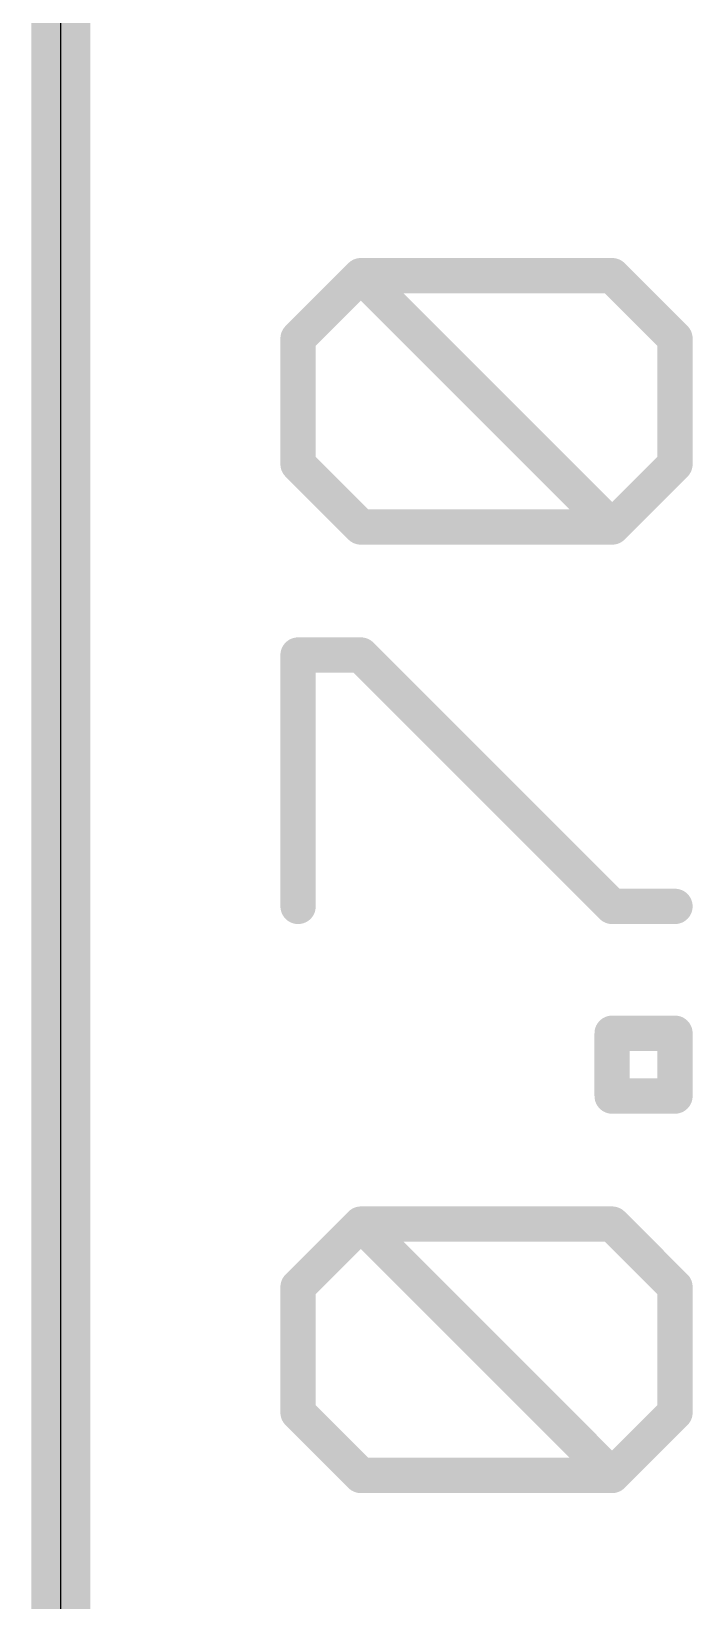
# Model space of a CAD drawing. Extents: x -9.1 to 30.1, y -12.8 to 22.4.
# Drawn here: x 20.13 to 22.98, y 4.42 to 11.19 of the extents above; entities that cross this region are included whole.
import ezdxf

# ---------------------------------------------------------------- set-up
doc = ezdxf.new("R2010")
doc.units = 0
for name, color, linetype in [('1', 12, 'CONTINUOUS'), ('16', 5, 'CONTINUOUS'), ('20', 53, 'CONTINUOUS'), ('47', 253, 'CONTINUOUS')]:
    doc.layers.add(name, color=color, linetype=linetype)

msp = doc.modelspace()

# ---------------------------------------------------------------- linework, layer by layer
at = {"layer": '1', "const_width": 0.254}
msp.add_lwpolyline([(20.2565, 18.7325), (20.2565, -4.1275)], dxfattribs=at)
at = {"layer": '16', "const_width": 0.254}
msp.add_lwpolyline([(20.2565, 18.7325), (20.2565, -4.1275)], dxfattribs=at)
at = {"layer": '20'}
msp.add_line((20.2565, -1.5875), (20.2565, 16.1925), dxfattribs=at)
at = {"layer": '47', "const_width": 0.1524}
for points in [[(21.2808, 9.8672), (21.552, 10.1384)], [(21.552, 10.1384), (22.6366, 10.1384)], [(22.6366, 9.0537), (21.552, 10.1384)], [(22.6366, 10.1384), (22.9078, 9.8672)], [(21.2808, 9.3249), (21.2808, 9.8672)], [(22.9078, 9.8672), (22.9078, 9.3249)], [(21.552, 9.0537), (21.2808, 9.3249)], [(22.9078, 9.3249), (22.6366, 9.0537)], [(22.6366, 9.0537), (21.552, 9.0537)], [(21.2808, 7.4165), (21.2808, 8.5012)], [(21.2808, 8.5012), (21.552, 8.5012)], [(21.552, 8.5012), (22.6366, 7.4165)], [(22.6366, 7.4165), (22.9078, 7.4165)], [(22.6366, 6.598), (22.6366, 6.8691)], [(22.6366, 6.8691), (22.9078, 6.8691)], [(22.9078, 6.8691), (22.9078, 6.598)], [(22.9078, 6.598), (22.6366, 6.598)], [(21.2808, 5.7743), (21.552, 6.0455)], [(21.552, 6.0455), (22.6366, 6.0455)], [(22.6366, 4.9608), (21.552, 6.0455)], [(22.6366, 6.0455), (22.9078, 5.7743)], [(21.2808, 5.232), (21.2808, 5.7743)], [(22.9078, 5.7743), (22.9078, 5.232)], [(21.552, 4.9608), (21.2808, 5.232)], [(22.9078, 5.232), (22.6366, 4.9608)], [(22.6366, 4.9608), (21.552, 4.9608)]]:
    msp.add_lwpolyline(points, dxfattribs=at)
at = {"layer": '47', "const_width": 0.0762}
for points in [[(21.5789, 10.1653, 1), (21.525, 10.1114)], [(21.552, 10.1765, 1), (21.552, 10.1003)], [(21.5789, 10.1114, 1), (21.525, 10.1653)], [(22.6636, 10.1653, 1), (22.6097, 10.1114)], [(22.6366, 10.1003, 1), (22.6366, 10.1765)], [(21.3189, 9.8672, 1), (21.2427, 9.8672)], [(21.2539, 9.8941, 1), (21.3078, 9.8403)], [(22.9459, 9.8672, 1), (22.8697, 9.8672)], [(22.8809, 9.8403, 1), (22.9347, 9.8941)], [(21.3078, 9.3518, 1), (21.2539, 9.2979)], [(21.2427, 9.3249, 1), (21.3189, 9.3249)], [(22.8697, 9.3249, 1), (22.9459, 9.3249)], [(22.9347, 9.2979, 1), (22.8809, 9.3518)], [(21.552, 9.0918, 1), (21.552, 9.0156)], [(21.525, 9.0268, 1), (21.5789, 9.0806)], [(22.6097, 9.0806, 1), (22.6636, 9.0268)], [(22.6097, 9.0268, 1), (22.6636, 9.0806)], [(22.6366, 9.0156, 1), (22.6366, 9.0918)], [(21.3189, 8.5012, 1), (21.2427, 8.5012)], [(21.2808, 8.5393, 1), (21.2808, 8.4631)], [(21.5789, 8.5281, 1), (21.525, 8.4743)], [(21.552, 8.4631, 1), (21.552, 8.5393)], [(21.2427, 7.4165, 1), (21.3189, 7.4165)], [(22.6366, 7.4546, 1), (22.6366, 7.3784)], [(22.6097, 7.3896, 1), (22.6636, 7.4435)], [(22.9078, 7.3784, 1), (22.9078, 7.4546)], [(22.6747, 6.8691, 1), (22.5985, 6.8691)], [(22.6366, 6.9072, 1), (22.6366, 6.831)], [(22.9459, 6.8691, 1), (22.8697, 6.8691)], [(22.9078, 6.831, 1), (22.9078, 6.9072)], [(22.6366, 6.6361, 1), (22.6366, 6.5599)], [(22.9078, 6.5599, 1), (22.9078, 6.6361)], [(22.5985, 6.598, 1), (22.6747, 6.598)], [(22.8697, 6.598, 1), (22.9459, 6.598)], [(21.5789, 6.0724, 1), (21.525, 6.0185)], [(21.552, 6.0836, 1), (21.552, 6.0074)], [(21.5789, 6.0185, 1), (21.525, 6.0724)], [(22.6636, 6.0724, 1), (22.6097, 6.0185)], [(22.6366, 6.0074, 1), (22.6366, 6.0836)], [(21.3189, 5.7743, 1), (21.2427, 5.7743)], [(21.2539, 5.8012, 1), (21.3078, 5.7474)], [(22.9459, 5.7743, 1), (22.8697, 5.7743)], [(22.8809, 5.7474, 1), (22.9347, 5.8012)], [(21.3078, 5.2589, 1), (21.2539, 5.205)], [(22.9347, 5.205, 1), (22.8809, 5.2589)], [(21.2427, 5.232, 1), (21.3189, 5.232)], [(22.8697, 5.232, 1), (22.9459, 5.232)], [(21.552, 4.9989, 1), (21.552, 4.9227)], [(21.525, 4.9339, 1), (21.5789, 4.9878)], [(22.6097, 4.9878, 1), (22.6636, 4.9339)], [(22.6097, 4.9339, 1), (22.6636, 4.9878)], [(22.6366, 4.9227, 1), (22.6366, 4.9989)]]:
    msp.add_lwpolyline(points, format="xyb", dxfattribs=at)

doc.saveas('drawing.dxf')
